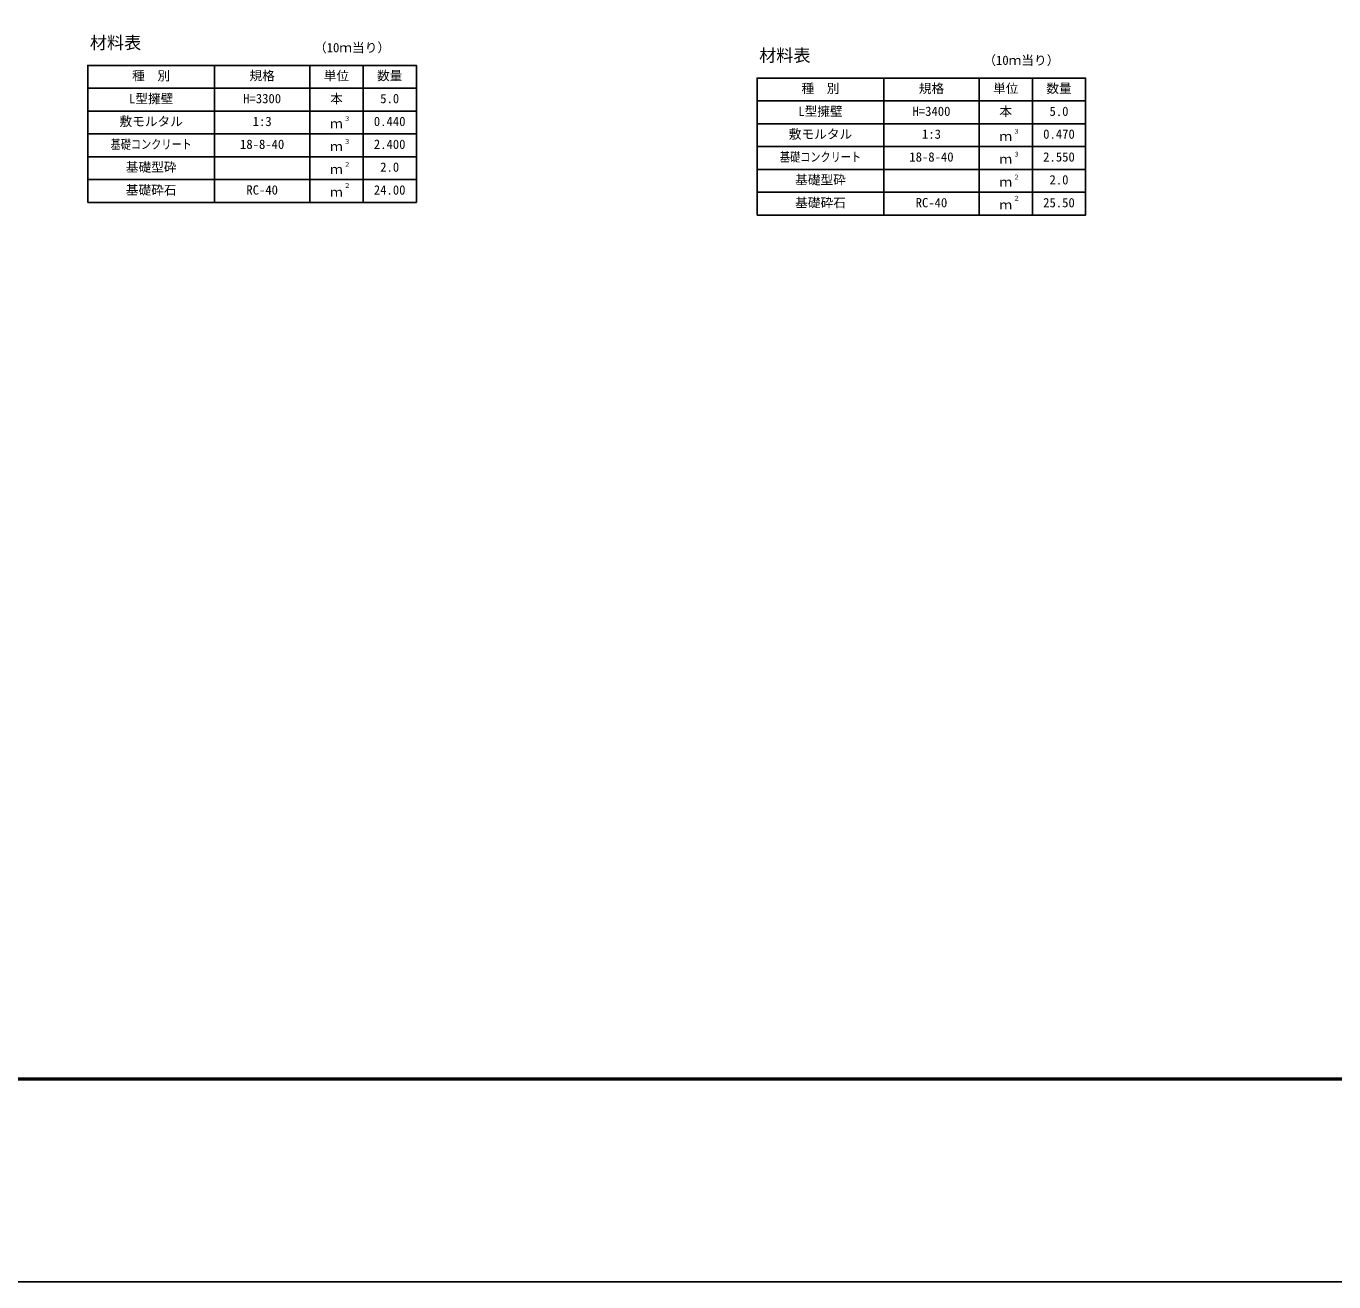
# Model space of a CAD drawing. Units: millimetres, scale not verified. Extents: x -67200 to 67200, y -23760 to 23760.
# Drawn here: x 18631 to 28938, y -23760 to -13867 of the extents above; entities that cross this region are included whole.
import ezdxf
from ezdxf.enums import TextEntityAlignment as Align

# ---------------------------------------------------------------- set-up
doc = ezdxf.new("R2010")
doc.units = ezdxf.units.MM
doc.header["$LTSCALE"] = 80
for name, color, linetype, lineweight in [('0-2_Defpoints', 5, 'Continuous', 25), ('0-4_HYO', 3, 'Continuous', 25), ('0-5_HYO2', 4, 'Continuous', 25), ('0-8_TXT', 7, 'Continuous', 25), ('0-9_WAKU', 3, 'Continuous', 25)]:
    doc.layers.add(name, color=color, linetype=linetype, lineweight=lineweight)
doc.styles.add('ＭＳ ゴシック', font='')
doc.styles.get('ＭＳ ゴシック').set_extended_font_data('MS Gothic')

msp = doc.modelspace()

# ---------------------------------------------------------------- linework, layer by layer
at = {"layer": '0-2_Defpoints'}
msp.add_lwpolyline([(0, -23760), (67200, -23760), (67200, 23760), (0, 23760)], close=True, dxfattribs=at)
at = {"layer": '0-4_HYO'}
for p, q in [((20116.61, -14175.79), (20116.61, -15255.79)), ((20866.61, -14175.79), (20866.61, -15255.79)), ((21286.61, -14175.79), (21286.61, -15255.79)), ((25391.96, -14275.79), (25391.96, -15355.79)), ((26141.96, -14275.79), (26141.96, -15355.79)), ((26561.96, -14275.79), (26561.96, -15355.79)), ((19116.61, -14355.79), (21706.61, -14355.79)), ((24391.96, -14455.79), (26981.96, -14455.79))]:
    msp.add_line(p, q, dxfattribs=at)
for points in [[(19116.61, -15255.79), (21706.61, -15255.79), (21706.61, -14175.79), (19116.61, -14175.79)], [(24391.96, -15355.79), (26981.96, -15355.79), (26981.96, -14275.79), (24391.96, -14275.79)]]:
    msp.add_lwpolyline(points, close=True, dxfattribs=at)
at = {"layer": '0-5_HYO2'}
for p, q in [((19116.61, -14535.79), (21706.61, -14535.79)), ((19116.61, -14715.79), (21706.61, -14715.79)), ((24391.96, -14635.79), (26981.96, -14635.79)), ((24391.96, -14815.79), (26981.96, -14815.79)), ((19116.61, -14895.79), (21706.61, -14895.79)), ((24391.96, -14995.79), (26981.96, -14995.79)), ((19116.61, -15075.79), (21706.61, -15075.79)), ((24391.96, -15175.79), (26981.96, -15175.79))]:
    msp.add_line(p, q, dxfattribs=at)
at = {"layer": '0-9_WAKU', "lineweight": 50}
msp.add_lwpolyline([(1600, -22160), (65600, -22160), (65600, 22160), (1600, 22160)], close=True, dxfattribs=at)

# ---------------------------------------------------------------- texts
at = {"layer": '0-8_TXT', "style": 'ＭＳ ゴシック'}
for s, height, p in [('材料表', 98.97, (19133.27, -14075.79)), ('（10ｍ当り）', 73.31, (20899.94, -14094.13)), ('材料表', 98.97, (24408.63, -14175.79)), ('（10ｍ当り）', 73.31, (26175.3, -14194.13)), ('種\u3000別', 73.31, (19466.61, -14315.79)), ('規格', 73.31, (20391.61, -14315.79)), ('単位', 73.31, (20976.61, -14315.79)), ('数量', 73.31, (21396.61, -14315.79)), ('種\u3000別', 73.31, (24741.96, -14415.79)), ('規格', 73.31, (25666.96, -14415.79)), ('単位', 73.31, (26251.96, -14415.79)), ('数量', 73.31, (26671.96, -14415.79)), ('L型擁壁', 73.31, (19441.61, -14495.79)), ('H=3300', 73.31, (20341.61, -14495.79)), ('本', 73.31, (21026.61, -14495.79)), ('5.0', 73.31, (21421.61, -14495.79)), ('L型擁壁', 73.31, (24716.96, -14595.79)), ('H=3400', 73.31, (25616.96, -14595.79)), ('本', 73.31, (26301.96, -14595.79)), ('5.0', 73.31, (26696.96, -14595.79)), ('敷モルタル', 73.31, (19366.61, -14675.79)), ('1:3', 73.31, (20416.61, -14675.79)), ('ｍ', 73.31, (21026.61, -14692.46)), ('３', 36.66, (21135.84, -14625.18)), ('0.440', 73.31, (21371.61, -14675.79)), ('敷モルタル', 73.31, (24641.96, -14775.79)), ('1:3', 73.31, (25691.96, -14775.79)), ('ｍ', 73.31, (26301.96, -14792.46)), ('３', 36.66, (26411.2, -14725.18)), ('0.470', 73.31, (26646.96, -14775.79)), ('18-8-40', 73.31, (20316.61, -14855.79)), ('ｍ', 73.31, (21026.61, -14872.46)), ('３', 36.66, (21135.84, -14805.18)), ('2.400', 73.31, (21371.61, -14855.79)), ('基礎型砕', 73.31, (19416.61, -15035.79)), ('２', 36.66, (21135.84, -14985.18)), ('2.0', 73.31, (21421.61, -15035.79)), ('18-8-40', 73.31, (25591.96, -14955.79)), ('ｍ', 73.31, (26301.96, -14972.46)), ('３', 36.66, (26411.2, -14905.18)), ('2.550', 73.31, (26646.96, -14955.79)), ('ｍ', 73.31, (21026.61, -15052.46)), ('基礎型砕', 73.31, (24691.96, -15135.79)), ('２', 36.66, (26411.2, -15085.18)), ('2.0', 73.31, (26696.96, -15135.79)), ('基礎砕石', 73.31, (19416.61, -15215.79)), ('RC-40', 73.31, (20366.61, -15215.79)), ('２', 36.66, (21135.84, -15151.85)), ('24.00', 73.31, (21371.61, -15215.79)), ('ｍ', 73.31, (26301.96, -15152.46)), ('ｍ', 73.31, (21026.61, -15232.46)), ('基礎砕石', 73.31, (24691.96, -15315.79)), ('RC-40', 73.31, (25641.96, -15315.79)), ('２', 36.66, (26411.2, -15251.85)), ('25.50', 73.31, (26646.96, -15315.79)), ('ｍ', 73.31, (26301.96, -15332.46))]:
    msp.add_text(s, height=height, dxfattribs=at).set_placement(p, align=Align.BOTTOM_LEFT)
at = {"layer": '0-8_TXT', "style": 'ＭＳ ゴシック', "width": 0.8}
for p in [(19296.61, -14855.79), (24571.96, -14955.79)]:
    msp.add_text('基礎コンクリート', height=73.31, dxfattribs=at).set_placement(p, align=Align.BOTTOM_LEFT)

doc.saveas('drawing.dxf')
